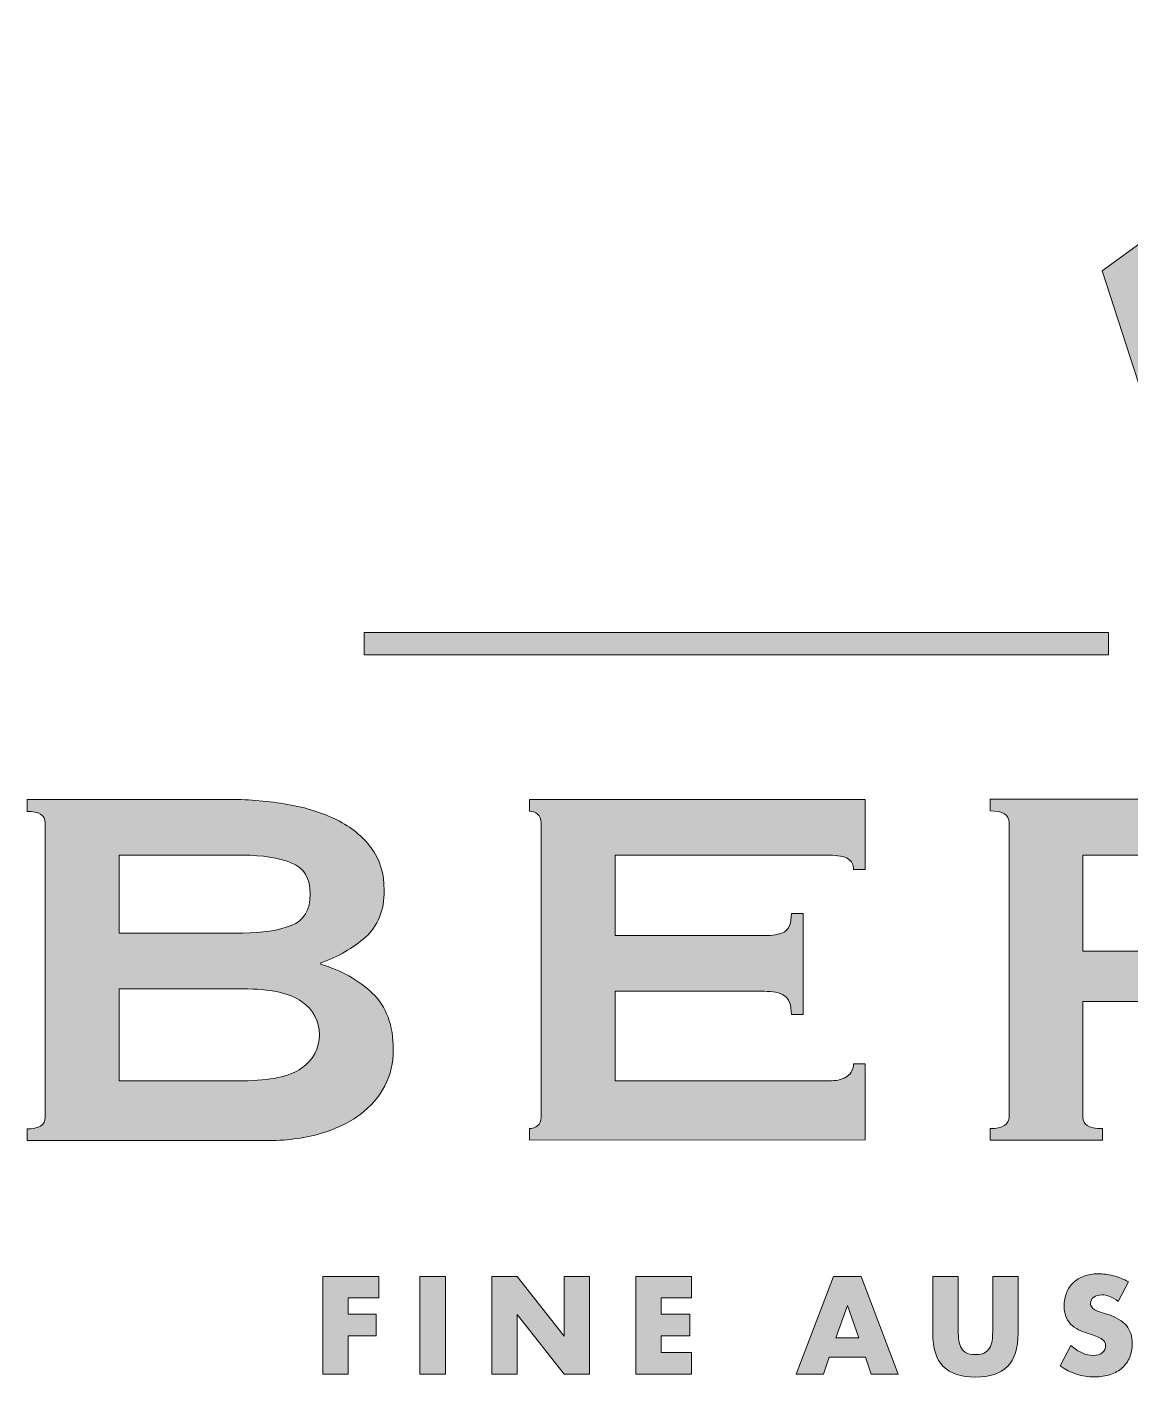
# Model space of a CAD drawing. Header units: millimetres. Extents: x 2 to 122, y 2 to 59.
# Drawn here: x 1.8 to 48.7, y 1.9 to 59.3 of the extents above; entities that cross this region are included whole.
import ezdxf

# ---------------------------------------------------------------- set-up
doc = ezdxf.new("R2010")
doc.units = ezdxf.units.MM
doc.header["$MEASUREMENT"] = 0
doc.layers.add('Layer 1', color=7, linetype='Continuous', lineweight=0)

# ---------------------------------------------------------------- blocks, each defined once
blk = doc.blocks.new('Block_0')
at = {"layer": 'Layer 1', "true_color": 0x231f20, "transparency": 33554687}
h = blk.add_hatch(color=250, dxfattribs=at)
h.dxf.hatch_style = 2
edge = h.paths.add_edge_path()
edge.add_spline(control_points=[(10.971, 14.531), (12.129, 14.531), (12.961, 14.711), (13.466, 15.067), (13.97, 15.427), (14.224, 15.9), (14.224, 16.485), (14.224, 17.071), (13.97, 17.547), (13.466, 17.903), (12.961, 18.263), (12.129, 18.44), (10.971, 18.44), (10.971, 18.44), (5.708, 18.44), (5.708, 18.44), (5.708, 18.44), (5.708, 14.527), (5.708, 14.527), (5.708, 14.527), (10.971, 14.527), (10.971, 14.527), (10.971, 14.527), (10.971, 14.527), (10.971, 14.527), (10.971, 14.527), (10.971, 14.531), (10.971, 14.531)], knot_values=[0, 0, 0, 0, 1, 1, 1, 2, 2, 2, 3, 3, 3, 4, 4, 4, 5, 5, 5, 6, 6, 6, 7, 7, 7, 8, 8, 8, 9, 9, 9, 9], degree=3, periodic=0)
edge = h.paths.add_edge_path()
edge.add_spline(control_points=[(10.971, 20.814), (11.797, 20.814), (12.481, 20.92), (13.025, 21.131), (13.568, 21.343), (13.836, 21.788), (13.836, 22.468), (13.836, 23.149), (13.564, 23.594), (13.025, 23.805), (12.481, 24.017), (11.797, 24.123), (10.971, 24.123), (10.971, 24.123), (5.708, 24.123), (5.708, 24.123), (5.708, 24.123), (5.708, 20.814), (5.708, 20.814), (5.708, 20.814), (10.971, 20.814), (10.971, 20.814)], knot_values=[0, 0, 0, 0, 1, 1, 1, 2, 2, 2, 3, 3, 3, 4, 4, 4, 5, 5, 5, 6, 6, 6, 7, 7, 7, 7], degree=3, periodic=0)
edge = h.paths.add_edge_path()
edge.add_spline(control_points=[(10.421, 26.494), (11.268, 26.494), (12.083, 26.423), (12.873, 26.285), (13.663, 26.148), (14.362, 25.926), (14.968, 25.622), (15.575, 25.319), (16.062, 24.924), (16.429, 24.437), (16.796, 23.95), (16.979, 23.347), (16.979, 22.631), (16.979, 21.766), (16.711, 21.1), (16.182, 20.634), (15.649, 20.165), (15.014, 19.801), (14.28, 19.544), (14.28, 19.544), (14.28, 19.487), (14.28, 19.487), (15.145, 19.23), (15.875, 18.821), (16.471, 18.26), (17.067, 17.699), (17.367, 16.895), (17.367, 15.847), (17.367, 15.296), (17.247, 14.785), (17.007, 14.316), (16.768, 13.847), (16.415, 13.437), (15.946, 13.088), (15.476, 12.739), (14.901, 12.467), (14.224, 12.273), (13.543, 12.079), (12.774, 11.984), (11.91, 11.984), (11.91, 11.984), (1.792, 11.984), (1.792, 11.984), (1.792, 11.984), (1.792, 12.481), (1.792, 12.481), (2.307, 12.481), (2.565, 12.647), (2.565, 12.979), (2.565, 12.979), (2.565, 25.492), (2.565, 25.492), (2.565, 25.823), (2.307, 25.989), (1.792, 25.989), (1.792, 25.989), (1.792, 26.487), (1.792, 26.487), (1.792, 26.487), (10.418, 26.487), (10.418, 26.487), (10.418, 26.487), (10.418, 26.494), (10.418, 26.494), (10.418, 26.494), (10.421, 26.494), (10.421, 26.494)], knot_values=[0, 0, 0, 0, 1, 1, 1, 2, 2, 2, 3, 3, 3, 4, 4, 4, 5, 5, 5, 6, 6, 6, 7, 7, 7, 8, 8, 8, 9, 9, 9, 10, 10, 10, 11, 11, 11, 12, 12, 12, 13, 13, 13, 14, 14, 14, 15, 15, 15, 16, 16, 16, 17, 17, 17, 18, 18, 18, 19, 19, 19, 20, 20, 20, 21, 21, 21, 22, 22, 22, 22], degree=3, periodic=0)
h = blk.add_hatch(color=250, dxfattribs=at)
h.dxf.hatch_style = 2
edge = h.paths.add_edge_path()
edge.add_spline(control_points=[(36.932, 23.516), (36.932, 23.717), (36.855, 23.869), (36.699, 23.971), (36.544, 24.074), (36.273, 24.123), (35.888, 24.123), (35.888, 24.123), (26.793, 24.123), (26.793, 24.123), (26.793, 24.123), (26.793, 20.705), (26.793, 20.705), (26.793, 20.705), (33.133, 20.705), (33.133, 20.705), (33.5, 20.705), (33.786, 20.754), (33.987, 20.856), (34.188, 20.959), (34.29, 21.22), (34.29, 21.643), (34.29, 21.643), (34.787, 21.643), (34.787, 21.643), (34.787, 21.643), (34.787, 17.343), (34.787, 17.343), (34.787, 17.343), (34.29, 17.343), (34.29, 17.343), (34.29, 17.766), (34.188, 18.038), (33.987, 18.157), (33.786, 18.277), (33.5, 18.337), (33.133, 18.337), (33.133, 18.337), (26.793, 18.337), (26.793, 18.337), (26.793, 18.337), (26.793, 14.534), (26.793, 14.534), (26.793, 14.534), (35.997, 14.534), (35.997, 14.534), (36.273, 14.534), (36.498, 14.598), (36.671, 14.728), (36.844, 14.855), (36.932, 15.032), (36.932, 15.251), (36.932, 15.251), (37.43, 15.251), (37.43, 15.251), (37.43, 15.251), (37.43, 12.016), (37.43, 12.016), (37.43, 12.016), (23.153, 11.998), (23.153, 11.998), (23.153, 11.998), (23.153, 12.495), (23.153, 12.495), (23.28, 12.495), (23.396, 12.538), (23.499, 12.619), (23.601, 12.7), (23.65, 12.827), (23.65, 12.989), (23.65, 12.989), (23.65, 25.502), (23.65, 25.502), (23.65, 25.668), (23.601, 25.792), (23.499, 25.873), (23.396, 25.954), (23.283, 25.996), (23.153, 25.996), (23.153, 25.996), (23.153, 26.494), (23.153, 26.494), (23.153, 26.494), (37.43, 26.494), (37.43, 26.494), (37.43, 26.494), (37.43, 23.516), (37.43, 23.516), (37.43, 23.516), (36.932, 23.516), (36.932, 23.516), (36.932, 23.516), (36.932, 23.516), (36.932, 23.516)], knot_values=[0, 0, 0, 0, 1, 1, 1, 2, 2, 2, 3, 3, 3, 4, 4, 4, 5, 5, 5, 6, 6, 6, 7, 7, 7, 8, 8, 8, 9, 9, 9, 10, 10, 10, 11, 11, 11, 12, 12, 12, 13, 13, 13, 14, 14, 14, 15, 15, 15, 16, 16, 16, 17, 17, 17, 18, 18, 18, 19, 19, 19, 20, 20, 20, 21, 21, 21, 22, 22, 22, 23, 23, 23, 24, 24, 24, 25, 25, 25, 26, 26, 26, 27, 27, 27, 28, 28, 28, 29, 29, 29, 30, 30, 30, 31, 31, 31, 31], degree=3, periodic=0)
h = blk.add_hatch(color=250, dxfattribs=at)
h.dxf.hatch_style = 2
edge = h.paths.add_edge_path()
edge.add_spline(control_points=[(51.456, 20.045), (52.116, 20.045), (52.67, 20.094), (53.111, 20.197), (53.552, 20.299), (53.901, 20.44), (54.158, 20.623), (54.416, 20.807), (54.599, 21.022), (54.709, 21.273), (54.818, 21.523), (54.875, 21.791), (54.875, 22.087), (54.875, 22.384), (54.822, 22.652), (54.709, 22.899), (54.599, 23.146), (54.416, 23.364), (54.158, 23.548), (53.901, 23.731), (53.552, 23.872), (53.111, 23.975), (52.67, 24.077), (52.119, 24.126), (51.456, 24.126), (51.456, 24.126), (46.687, 24.126), (46.687, 24.126), (46.687, 24.126), (46.687, 20.048), (46.687, 20.048), (46.687, 20.048), (51.456, 20.048), (51.456, 20.048), (51.456, 20.048), (51.456, 20.045), (51.456, 20.045)], knot_values=[0, 0, 0, 0, 1, 1, 1, 2, 2, 2, 3, 3, 3, 4, 4, 4, 5, 5, 5, 6, 6, 6, 7, 7, 7, 8, 8, 8, 9, 9, 9, 10, 10, 10, 11, 11, 11, 12, 12, 12, 12], degree=3, periodic=0)
edge = h.paths.add_edge_path()
edge.add_spline(control_points=[(52.172, 26.494), (53.054, 26.494), (53.855, 26.416), (54.571, 26.261), (55.287, 26.106), (55.901, 25.855), (56.416, 25.516), (56.931, 25.178), (57.326, 24.737), (57.602, 24.194), (57.877, 23.65), (58.014, 22.983), (58.014, 22.197), (58.014, 20.983), (57.654, 20.055), (56.938, 19.413), (56.222, 18.771), (55.259, 18.337), (54.046, 18.119), (54.046, 18.119), (57.711, 12.883), (57.711, 12.883), (57.838, 12.7), (57.99, 12.591), (58.166, 12.552), (58.339, 12.517), (58.501, 12.495), (58.649, 12.495), (58.649, 12.495), (58.649, 11.998), (58.649, 11.998), (58.649, 11.998), (53.495, 11.998), (53.495, 11.998), (53.495, 11.998), (53.495, 12.495), (53.495, 12.495), (53.661, 12.495), (53.802, 12.524), (53.922, 12.577), (54.042, 12.629), (54.102, 12.704), (54.102, 12.799), (54.102, 12.894), (54.067, 12.996), (53.993, 13.116), (53.919, 13.236), (53.809, 13.395), (53.661, 13.6), (53.661, 13.6), (50.631, 17.9), (50.631, 17.9), (50.631, 17.9), (46.69, 17.9), (46.69, 17.9), (46.69, 17.9), (46.69, 12.993), (46.69, 12.993), (46.69, 12.827), (46.75, 12.704), (46.87, 12.622), (46.99, 12.541), (47.205, 12.499), (47.516, 12.499), (47.516, 12.499), (47.516, 12.001), (47.516, 12.001), (47.516, 12.001), (42.746, 12.001), (42.746, 12.001), (42.746, 12.001), (42.746, 12.499), (42.746, 12.499), (43.279, 12.499), (43.547, 12.665), (43.547, 12.996), (43.547, 12.996), (43.547, 25.509), (43.547, 25.509), (43.547, 25.841), (43.279, 26.007), (42.746, 26.007), (42.746, 26.007), (42.746, 26.504), (42.746, 26.504), (42.746, 26.504), (52.172, 26.504), (52.172, 26.504), (52.172, 26.504), (52.172, 26.494), (52.172, 26.494), (52.172, 26.494), (52.172, 26.494), (52.172, 26.494)], knot_values=[0, 0, 0, 0, 1, 1, 1, 2, 2, 2, 3, 3, 3, 4, 4, 4, 5, 5, 5, 6, 6, 6, 7, 7, 7, 8, 8, 8, 9, 9, 9, 10, 10, 10, 11, 11, 11, 12, 12, 12, 13, 13, 13, 14, 14, 14, 15, 15, 15, 16, 16, 16, 17, 17, 17, 18, 18, 18, 19, 19, 19, 20, 20, 20, 21, 21, 21, 22, 22, 22, 23, 23, 23, 24, 24, 24, 25, 25, 25, 26, 26, 26, 27, 27, 27, 28, 28, 28, 29, 29, 29, 30, 30, 30, 31, 31, 31, 31], degree=3, periodic=0)
at = {"layer": 'Layer 1'}
for points, knots in [([(10.421, 26.494), (11.268, 26.494), (12.083, 26.423), (12.873, 26.285), (13.663, 26.148), (14.362, 25.926), (14.968, 25.622), (15.575, 25.319), (16.062, 24.924), (16.429, 24.437), (16.796, 23.95), (16.979, 23.347), (16.979, 22.631), (16.979, 21.766), (16.711, 21.1), (16.182, 20.634), (15.649, 20.165), (15.014, 19.801), (14.28, 19.544), (14.28, 19.544), (14.28, 19.487), (14.28, 19.487), (15.145, 19.23), (15.875, 18.821), (16.471, 18.26), (17.067, 17.699), (17.367, 16.895), (17.367, 15.847), (17.367, 15.296), (17.247, 14.785), (17.007, 14.316), (16.768, 13.847), (16.415, 13.437), (15.946, 13.088), (15.476, 12.739), (14.901, 12.467), (14.224, 12.273), (13.543, 12.079), (12.774, 11.984), (11.91, 11.984), (11.91, 11.984), (1.792, 11.984), (1.792, 11.984), (1.792, 11.984), (1.792, 12.481), (1.792, 12.481), (2.307, 12.481), (2.565, 12.647), (2.565, 12.979), (2.565, 12.979), (2.565, 25.492), (2.565, 25.492), (2.565, 25.823), (2.307, 25.989), (1.792, 25.989), (1.792, 25.989), (1.792, 26.487), (1.792, 26.487), (1.792, 26.487), (10.418, 26.487), (10.418, 26.487), (10.418, 26.487), (10.418, 26.494), (10.418, 26.494), (10.418, 26.494), (10.421, 26.494), (10.421, 26.494)], [0, 0, 0, 0, 1, 1, 1, 2, 2, 2, 3, 3, 3, 4, 4, 4, 5, 5, 5, 6, 6, 6, 7, 7, 7, 8, 8, 8, 9, 9, 9, 10, 10, 10, 11, 11, 11, 12, 12, 12, 13, 13, 13, 14, 14, 14, 15, 15, 15, 16, 16, 16, 17, 17, 17, 18, 18, 18, 19, 19, 19, 20, 20, 20, 21, 21, 21, 22, 22, 22, 22]), ([(36.932, 23.516), (36.932, 23.717), (36.855, 23.869), (36.699, 23.971), (36.544, 24.074), (36.273, 24.123), (35.888, 24.123), (35.888, 24.123), (26.793, 24.123), (26.793, 24.123), (26.793, 24.123), (26.793, 20.705), (26.793, 20.705), (26.793, 20.705), (33.133, 20.705), (33.133, 20.705), (33.5, 20.705), (33.786, 20.754), (33.987, 20.856), (34.188, 20.959), (34.29, 21.22), (34.29, 21.643), (34.29, 21.643), (34.787, 21.643), (34.787, 21.643), (34.787, 21.643), (34.787, 17.343), (34.787, 17.343), (34.787, 17.343), (34.29, 17.343), (34.29, 17.343), (34.29, 17.766), (34.188, 18.038), (33.987, 18.157), (33.786, 18.277), (33.5, 18.337), (33.133, 18.337), (33.133, 18.337), (26.793, 18.337), (26.793, 18.337), (26.793, 18.337), (26.793, 14.534), (26.793, 14.534), (26.793, 14.534), (35.997, 14.534), (35.997, 14.534), (36.273, 14.534), (36.498, 14.598), (36.671, 14.728), (36.844, 14.855), (36.932, 15.032), (36.932, 15.251), (36.932, 15.251), (37.43, 15.251), (37.43, 15.251), (37.43, 15.251), (37.43, 12.016), (37.43, 12.016), (37.43, 12.016), (23.153, 11.998), (23.153, 11.998), (23.153, 11.998), (23.153, 12.495), (23.153, 12.495), (23.28, 12.495), (23.396, 12.538), (23.499, 12.619), (23.601, 12.7), (23.65, 12.827), (23.65, 12.989), (23.65, 12.989), (23.65, 25.502), (23.65, 25.502), (23.65, 25.668), (23.601, 25.792), (23.499, 25.873), (23.396, 25.954), (23.283, 25.996), (23.153, 25.996), (23.153, 25.996), (23.153, 26.494), (23.153, 26.494), (23.153, 26.494), (37.43, 26.494), (37.43, 26.494), (37.43, 26.494), (37.43, 23.516), (37.43, 23.516), (37.43, 23.516), (36.932, 23.516), (36.932, 23.516), (36.932, 23.516), (36.932, 23.516), (36.932, 23.516)], [0, 0, 0, 0, 1, 1, 1, 2, 2, 2, 3, 3, 3, 4, 4, 4, 5, 5, 5, 6, 6, 6, 7, 7, 7, 8, 8, 8, 9, 9, 9, 10, 10, 10, 11, 11, 11, 12, 12, 12, 13, 13, 13, 14, 14, 14, 15, 15, 15, 16, 16, 16, 17, 17, 17, 18, 18, 18, 19, 19, 19, 20, 20, 20, 21, 21, 21, 22, 22, 22, 23, 23, 23, 24, 24, 24, 25, 25, 25, 26, 26, 26, 27, 27, 27, 28, 28, 28, 29, 29, 29, 30, 30, 30, 31, 31, 31, 31]), ([(52.172, 26.494), (53.054, 26.494), (53.855, 26.416), (54.571, 26.261), (55.287, 26.106), (55.901, 25.855), (56.416, 25.516), (56.931, 25.178), (57.326, 24.737), (57.602, 24.194), (57.877, 23.65), (58.014, 22.983), (58.014, 22.197), (58.014, 20.983), (57.654, 20.055), (56.938, 19.413), (56.222, 18.771), (55.259, 18.337), (54.046, 18.119), (54.046, 18.119), (57.711, 12.883), (57.711, 12.883), (57.838, 12.7), (57.99, 12.591), (58.166, 12.552), (58.339, 12.517), (58.501, 12.495), (58.649, 12.495), (58.649, 12.495), (58.649, 11.998), (58.649, 11.998), (58.649, 11.998), (53.495, 11.998), (53.495, 11.998), (53.495, 11.998), (53.495, 12.495), (53.495, 12.495), (53.661, 12.495), (53.802, 12.524), (53.922, 12.577), (54.042, 12.629), (54.102, 12.704), (54.102, 12.799), (54.102, 12.894), (54.067, 12.996), (53.993, 13.116), (53.919, 13.236), (53.809, 13.395), (53.661, 13.6), (53.661, 13.6), (50.631, 17.9), (50.631, 17.9), (50.631, 17.9), (46.69, 17.9), (46.69, 17.9), (46.69, 17.9), (46.69, 12.993), (46.69, 12.993), (46.69, 12.827), (46.75, 12.704), (46.87, 12.622), (46.99, 12.541), (47.205, 12.499), (47.516, 12.499), (47.516, 12.499), (47.516, 12.001), (47.516, 12.001), (47.516, 12.001), (42.746, 12.001), (42.746, 12.001), (42.746, 12.001), (42.746, 12.499), (42.746, 12.499), (43.279, 12.499), (43.547, 12.665), (43.547, 12.996), (43.547, 12.996), (43.547, 25.509), (43.547, 25.509), (43.547, 25.841), (43.279, 26.007), (42.746, 26.007), (42.746, 26.007), (42.746, 26.504), (42.746, 26.504), (42.746, 26.504), (52.172, 26.504), (52.172, 26.504), (52.172, 26.504), (52.172, 26.494), (52.172, 26.494), (52.172, 26.494), (52.172, 26.494), (52.172, 26.494)], [0, 0, 0, 0, 1, 1, 1, 2, 2, 2, 3, 3, 3, 4, 4, 4, 5, 5, 5, 6, 6, 6, 7, 7, 7, 8, 8, 8, 9, 9, 9, 10, 10, 10, 11, 11, 11, 12, 12, 12, 13, 13, 13, 14, 14, 14, 15, 15, 15, 16, 16, 16, 17, 17, 17, 18, 18, 18, 19, 19, 19, 20, 20, 20, 21, 21, 21, 22, 22, 22, 23, 23, 23, 24, 24, 24, 25, 25, 25, 26, 26, 26, 27, 27, 27, 28, 28, 28, 29, 29, 29, 30, 30, 30, 31, 31, 31, 31]), ([(10.971, 20.814), (11.797, 20.814), (12.481, 20.92), (13.025, 21.131), (13.568, 21.343), (13.836, 21.788), (13.836, 22.468), (13.836, 23.149), (13.564, 23.594), (13.025, 23.805), (12.481, 24.017), (11.797, 24.123), (10.971, 24.123), (10.971, 24.123), (5.708, 24.123), (5.708, 24.123), (5.708, 24.123), (5.708, 20.814), (5.708, 20.814), (5.708, 20.814), (10.971, 20.814), (10.971, 20.814)], [0, 0, 0, 0, 1, 1, 1, 2, 2, 2, 3, 3, 3, 4, 4, 4, 5, 5, 5, 6, 6, 6, 7, 7, 7, 7]), ([(51.456, 20.045), (52.116, 20.045), (52.67, 20.094), (53.111, 20.197), (53.552, 20.299), (53.901, 20.44), (54.158, 20.623), (54.416, 20.807), (54.599, 21.022), (54.709, 21.273), (54.818, 21.523), (54.875, 21.791), (54.875, 22.087), (54.875, 22.384), (54.822, 22.652), (54.709, 22.899), (54.599, 23.146), (54.416, 23.364), (54.158, 23.548), (53.901, 23.731), (53.552, 23.872), (53.111, 23.975), (52.67, 24.077), (52.119, 24.126), (51.456, 24.126), (51.456, 24.126), (46.687, 24.126), (46.687, 24.126), (46.687, 24.126), (46.687, 20.048), (46.687, 20.048), (46.687, 20.048), (51.456, 20.048), (51.456, 20.048), (51.456, 20.048), (51.456, 20.045), (51.456, 20.045)], [0, 0, 0, 0, 1, 1, 1, 2, 2, 2, 3, 3, 3, 4, 4, 4, 5, 5, 5, 6, 6, 6, 7, 7, 7, 8, 8, 8, 9, 9, 9, 10, 10, 10, 11, 11, 11, 12, 12, 12, 12]), ([(10.971, 14.531), (12.129, 14.531), (12.961, 14.711), (13.466, 15.067), (13.97, 15.427), (14.224, 15.9), (14.224, 16.485), (14.224, 17.071), (13.97, 17.547), (13.466, 17.903), (12.961, 18.263), (12.129, 18.44), (10.971, 18.44), (10.971, 18.44), (5.708, 18.44), (5.708, 18.44), (5.708, 18.44), (5.708, 14.527), (5.708, 14.527), (5.708, 14.527), (10.971, 14.527), (10.971, 14.527), (10.971, 14.527), (10.971, 14.527), (10.971, 14.527), (10.971, 14.527), (10.971, 14.531), (10.971, 14.531)], [0, 0, 0, 0, 1, 1, 1, 2, 2, 2, 3, 3, 3, 4, 4, 4, 5, 5, 5, 6, 6, 6, 7, 7, 7, 8, 8, 8, 9, 9, 9, 9])]:
    blk.add_open_spline(points, degree=3, knots=knots, dxfattribs=at)
blk = doc.blocks.new('Block_1')
at = {"layer": 'Layer 1', "true_color": 0x231f20, "transparency": 33554687}
h = blk.add_hatch(color=250, dxfattribs=at)
h.dxf.hatch_style = 2
edge = h.paths.add_edge_path()
edge.add_spline(control_points=[(48.182, 5.144), (48.066, 5.239), (47.946, 5.309), (47.83, 5.355), (47.713, 5.401), (47.597, 5.426), (47.487, 5.426), (47.346, 5.426), (47.233, 5.394), (47.145, 5.327), (47.057, 5.26), (47.011, 5.175), (47.011, 5.069), (47.011, 4.995), (47.032, 4.935), (47.078, 4.886), (47.121, 4.837), (47.18, 4.798), (47.251, 4.763), (47.322, 4.727), (47.403, 4.695), (47.494, 4.671), (47.586, 4.646), (47.674, 4.618), (47.763, 4.59), (48.115, 4.473), (48.373, 4.314), (48.539, 4.117), (48.701, 3.919), (48.786, 3.665), (48.786, 3.348), (48.786, 3.136), (48.75, 2.942), (48.676, 2.769), (48.606, 2.596), (48.5, 2.448), (48.362, 2.325), (48.225, 2.201), (48.055, 2.106), (47.854, 2.039), (47.653, 1.972), (47.427, 1.937), (47.173, 1.937), (46.648, 1.937), (46.161, 2.092), (45.713, 2.406), (45.713, 2.406), (46.175, 3.277), (46.175, 3.277), (46.337, 3.133), (46.496, 3.027), (46.655, 2.956), (46.814, 2.886), (46.969, 2.85), (47.124, 2.85), (47.3, 2.85), (47.431, 2.889), (47.519, 2.97), (47.604, 3.052), (47.65, 3.143), (47.65, 3.246), (47.65, 3.309), (47.639, 3.362), (47.618, 3.408), (47.597, 3.454), (47.558, 3.496), (47.509, 3.535), (47.459, 3.574), (47.389, 3.609), (47.307, 3.644), (47.226, 3.679), (47.124, 3.715), (47.008, 3.754), (46.867, 3.796), (46.732, 3.845), (46.598, 3.898), (46.464, 3.951), (46.344, 4.022), (46.239, 4.11), (46.133, 4.198), (46.048, 4.307), (45.985, 4.445), (45.921, 4.579), (45.889, 4.748), (45.889, 4.953), (45.889, 5.158), (45.925, 5.345), (45.992, 5.514), (46.059, 5.683), (46.154, 5.824), (46.277, 5.944), (46.401, 6.064), (46.553, 6.156), (46.729, 6.223), (46.909, 6.29), (47.106, 6.322), (47.329, 6.322), (47.533, 6.322), (47.748, 6.294), (47.974, 6.237), (48.2, 6.181), (48.415, 6.096), (48.62, 5.987), (48.62, 5.987), (48.189, 5.144), (48.189, 5.144), (48.189, 5.144), (48.182, 5.144), (48.182, 5.144), (48.182, 5.144), (48.182, 5.144), (48.182, 5.144)], knot_values=[0, 0, 0, 0, 1, 1, 1, 2, 2, 2, 3, 3, 3, 4, 4, 4, 5, 5, 5, 6, 6, 6, 7, 7, 7, 8, 8, 8, 9, 9, 9, 10, 10, 10, 11, 11, 11, 12, 12, 12, 13, 13, 13, 14, 14, 14, 15, 15, 15, 16, 16, 16, 17, 17, 17, 18, 18, 18, 19, 19, 19, 20, 20, 20, 21, 21, 21, 22, 22, 22, 23, 23, 23, 24, 24, 24, 25, 25, 25, 26, 26, 26, 27, 27, 27, 28, 28, 28, 29, 29, 29, 30, 30, 30, 31, 31, 31, 32, 32, 32, 33, 33, 33, 34, 34, 34, 35, 35, 35, 36, 36, 36, 37, 37, 37, 37], degree=3, periodic=0)
h = blk.add_hatch(color=250, dxfattribs=at)
h.dxf.hatch_style = 2
edge = h.paths.add_edge_path()
edge.add_spline(control_points=[(16.753, 5.295), (16.753, 5.295), (15.452, 5.295), (15.452, 5.295), (15.452, 5.295), (15.452, 4.6), (15.452, 4.6), (15.452, 4.6), (16.637, 4.6), (16.637, 4.6), (16.637, 4.6), (16.637, 3.687), (16.637, 3.687), (16.637, 3.687), (15.452, 3.687), (15.452, 3.687), (15.452, 3.687), (15.452, 2.053), (15.452, 2.053), (15.452, 2.053), (14.372, 2.053), (14.372, 2.053), (14.372, 2.053), (14.372, 6.209), (14.372, 6.209), (14.372, 6.209), (16.753, 6.209), (16.753, 6.209), (16.753, 6.209), (16.753, 5.295), (16.753, 5.295)], knot_values=[0, 0, 0, 0, 1, 1, 1, 2, 2, 2, 3, 3, 3, 4, 4, 4, 5, 5, 5, 6, 6, 6, 7, 7, 7, 8, 8, 8, 9, 9, 9, 10, 10, 10, 10], degree=3, periodic=0)
h = blk.add_hatch(color=250, dxfattribs=at)
h.dxf.hatch_style = 2
edge = h.paths.add_edge_path()
edge.add_spline(control_points=[(19.579, 6.209), (19.579, 6.209), (19.579, 2.053), (19.579, 2.053), (19.579, 2.053), (18.5, 2.053), (18.5, 2.053), (18.5, 2.053), (18.5, 6.209), (18.5, 6.209), (18.5, 6.209), (19.579, 6.209), (19.579, 6.209)], knot_values=[0, 0, 0, 0, 1, 1, 1, 2, 2, 2, 3, 3, 3, 4, 4, 4, 4], degree=3, periodic=0)
h = blk.add_hatch(color=250, dxfattribs=at)
h.dxf.hatch_style = 2
edge = h.paths.add_edge_path()
edge.add_spline(control_points=[(21.555, 2.053), (21.555, 2.053), (21.555, 6.209), (21.555, 6.209), (21.555, 6.209), (22.634, 6.209), (22.634, 6.209), (22.634, 6.209), (24.631, 3.669), (24.631, 3.669), (24.631, 3.669), (24.631, 6.209), (24.631, 6.209), (24.631, 6.209), (25.707, 6.209), (25.707, 6.209), (25.707, 6.209), (25.707, 2.053), (25.707, 2.053), (25.707, 2.053), (24.631, 2.053), (24.631, 2.053), (24.631, 2.053), (22.634, 4.593), (22.634, 4.593), (22.634, 4.593), (22.634, 2.053), (22.634, 2.053), (22.634, 2.053), (21.555, 2.053), (21.555, 2.053), (21.555, 2.053), (21.555, 2.053), (21.555, 2.053), (21.555, 2.053), (21.555, 2.053), (21.555, 2.053)], knot_values=[0, 0, 0, 0, 1, 1, 1, 2, 2, 2, 3, 3, 3, 4, 4, 4, 5, 5, 5, 6, 6, 6, 7, 7, 7, 8, 8, 8, 9, 9, 9, 10, 10, 10, 11, 11, 11, 12, 12, 12, 12], degree=3, periodic=0)
h = blk.add_hatch(color=250, dxfattribs=at)
h.dxf.hatch_style = 2
edge = h.paths.add_edge_path()
edge.add_spline(control_points=[(30.043, 5.295), (30.043, 5.295), (28.758, 5.295), (28.758, 5.295), (28.758, 5.295), (28.758, 4.6), (28.758, 4.6), (28.758, 4.6), (29.972, 4.6), (29.972, 4.6), (29.972, 4.6), (29.972, 3.687), (29.972, 3.687), (29.972, 3.687), (28.758, 3.687), (28.758, 3.687), (28.758, 3.687), (28.758, 2.97), (28.758, 2.97), (28.758, 2.97), (30.043, 2.97), (30.043, 2.97), (30.043, 2.97), (30.043, 2.057), (30.043, 2.057), (30.043, 2.057), (27.679, 2.057), (27.679, 2.057), (27.679, 2.057), (27.679, 6.212), (27.679, 6.212), (27.679, 6.212), (30.043, 6.212), (30.043, 6.212), (30.043, 6.212), (30.043, 5.299), (30.043, 5.299), (30.043, 5.299), (30.043, 5.299), (30.043, 5.299), (30.043, 5.299), (30.043, 5.295), (30.043, 5.295)], knot_values=[0, 0, 0, 0, 1, 1, 1, 2, 2, 2, 3, 3, 3, 4, 4, 4, 5, 5, 5, 6, 6, 6, 7, 7, 7, 8, 8, 8, 9, 9, 9, 10, 10, 10, 11, 11, 11, 12, 12, 12, 13, 13, 13, 14, 14, 14, 14], degree=3, periodic=0)
h = blk.add_hatch(color=250, dxfattribs=at)
h.dxf.hatch_style = 2
edge = h.paths.add_edge_path()
edge.add_spline(control_points=[(37.158, 3.595), (37.158, 3.595), (36.671, 4.978), (36.671, 4.978), (36.671, 4.978), (36.184, 3.595), (36.184, 3.595), (36.184, 3.595), (37.158, 3.595), (37.158, 3.595)], knot_values=[0, 0, 0, 0, 1, 1, 1, 2, 2, 2, 3, 3, 3, 3], degree=3, periodic=0)
edge = h.paths.add_edge_path()
edge.add_spline(control_points=[(37.444, 2.776), (37.444, 2.776), (35.899, 2.776), (35.899, 2.776), (35.899, 2.776), (35.652, 2.053), (35.652, 2.053), (35.652, 2.053), (34.498, 2.053), (34.498, 2.053), (34.498, 2.053), (36.079, 6.209), (36.079, 6.209), (36.079, 6.209), (37.257, 6.209), (37.257, 6.209), (37.257, 6.209), (38.837, 2.053), (38.837, 2.053), (38.837, 2.053), (37.684, 2.053), (37.684, 2.053), (37.684, 2.053), (37.437, 2.776), (37.437, 2.776), (37.437, 2.776), (37.444, 2.776), (37.444, 2.776), (37.444, 2.776), (37.444, 2.776), (37.444, 2.776)], knot_values=[0, 0, 0, 0, 1, 1, 1, 2, 2, 2, 3, 3, 3, 4, 4, 4, 5, 5, 5, 6, 6, 6, 7, 7, 7, 8, 8, 8, 9, 9, 9, 10, 10, 10, 10], degree=3, periodic=0)
h = blk.add_hatch(color=250, dxfattribs=at)
h.dxf.hatch_style = 2
edge = h.paths.add_edge_path()
edge.add_spline(control_points=[(41.384, 6.209), (41.384, 6.209), (41.384, 3.948), (41.384, 3.948), (41.384, 3.828), (41.388, 3.701), (41.398, 3.577), (41.406, 3.45), (41.434, 3.337), (41.48, 3.231), (41.525, 3.129), (41.6, 3.044), (41.698, 2.981), (41.797, 2.917), (41.938, 2.886), (42.118, 2.886), (42.298, 2.886), (42.436, 2.917), (42.534, 2.981), (42.633, 3.044), (42.704, 3.129), (42.753, 3.231), (42.803, 3.334), (42.831, 3.45), (42.838, 3.577), (42.845, 3.704), (42.852, 3.828), (42.852, 3.948), (42.852, 3.948), (42.852, 6.209), (42.852, 6.209), (42.852, 6.209), (43.928, 6.209), (43.928, 6.209), (43.928, 6.209), (43.928, 3.799), (43.928, 3.799), (43.928, 3.154), (43.78, 2.681), (43.483, 2.381), (43.187, 2.081), (42.732, 1.933), (42.118, 1.933), (41.504, 1.933), (41.049, 2.081), (40.749, 2.381), (40.45, 2.681), (40.301, 3.15), (40.301, 3.799), (40.301, 3.799), (40.301, 6.209), (40.301, 6.209), (40.301, 6.209), (41.384, 6.209), (41.384, 6.209), (41.384, 6.209), (41.384, 6.209), (41.384, 6.209)], knot_values=[0, 0, 0, 0, 1, 1, 1, 2, 2, 2, 3, 3, 3, 4, 4, 4, 5, 5, 5, 6, 6, 6, 7, 7, 7, 8, 8, 8, 9, 9, 9, 10, 10, 10, 11, 11, 11, 12, 12, 12, 13, 13, 13, 14, 14, 14, 15, 15, 15, 16, 16, 16, 17, 17, 17, 18, 18, 18, 19, 19, 19, 19], degree=3, periodic=0)
at = {"layer": 'Layer 1'}
for points, knots in [([(48.182, 5.144), (48.066, 5.239), (47.946, 5.309), (47.83, 5.355), (47.713, 5.401), (47.597, 5.426), (47.487, 5.426), (47.346, 5.426), (47.233, 5.394), (47.145, 5.327), (47.057, 5.26), (47.011, 5.175), (47.011, 5.069), (47.011, 4.995), (47.032, 4.935), (47.078, 4.886), (47.121, 4.837), (47.18, 4.798), (47.251, 4.763), (47.322, 4.727), (47.403, 4.695), (47.494, 4.671), (47.586, 4.646), (47.674, 4.618), (47.763, 4.59), (48.115, 4.473), (48.373, 4.314), (48.539, 4.117), (48.701, 3.919), (48.786, 3.665), (48.786, 3.348), (48.786, 3.136), (48.75, 2.942), (48.676, 2.769), (48.606, 2.596), (48.5, 2.448), (48.362, 2.325), (48.225, 2.201), (48.055, 2.106), (47.854, 2.039), (47.653, 1.972), (47.427, 1.937), (47.173, 1.937), (46.648, 1.937), (46.161, 2.092), (45.713, 2.406), (45.713, 2.406), (46.175, 3.277), (46.175, 3.277), (46.337, 3.133), (46.496, 3.027), (46.655, 2.956), (46.814, 2.886), (46.969, 2.85), (47.124, 2.85), (47.3, 2.85), (47.431, 2.889), (47.519, 2.97), (47.604, 3.052), (47.65, 3.143), (47.65, 3.246), (47.65, 3.309), (47.639, 3.362), (47.618, 3.408), (47.597, 3.454), (47.558, 3.496), (47.509, 3.535), (47.459, 3.574), (47.389, 3.609), (47.307, 3.644), (47.226, 3.679), (47.124, 3.715), (47.008, 3.754), (46.867, 3.796), (46.732, 3.845), (46.598, 3.898), (46.464, 3.951), (46.344, 4.022), (46.239, 4.11), (46.133, 4.198), (46.048, 4.307), (45.985, 4.445), (45.921, 4.579), (45.889, 4.748), (45.889, 4.953), (45.889, 5.158), (45.925, 5.345), (45.992, 5.514), (46.059, 5.683), (46.154, 5.824), (46.277, 5.944), (46.401, 6.064), (46.553, 6.156), (46.729, 6.223), (46.909, 6.29), (47.106, 6.322), (47.329, 6.322), (47.533, 6.322), (47.748, 6.294), (47.974, 6.237), (48.2, 6.181), (48.415, 6.096), (48.62, 5.987), (48.62, 5.987), (48.189, 5.144), (48.189, 5.144), (48.189, 5.144), (48.182, 5.144), (48.182, 5.144), (48.182, 5.144), (48.182, 5.144), (48.182, 5.144)], [0, 0, 0, 0, 1, 1, 1, 2, 2, 2, 3, 3, 3, 4, 4, 4, 5, 5, 5, 6, 6, 6, 7, 7, 7, 8, 8, 8, 9, 9, 9, 10, 10, 10, 11, 11, 11, 12, 12, 12, 13, 13, 13, 14, 14, 14, 15, 15, 15, 16, 16, 16, 17, 17, 17, 18, 18, 18, 19, 19, 19, 20, 20, 20, 21, 21, 21, 22, 22, 22, 23, 23, 23, 24, 24, 24, 25, 25, 25, 26, 26, 26, 27, 27, 27, 28, 28, 28, 29, 29, 29, 30, 30, 30, 31, 31, 31, 32, 32, 32, 33, 33, 33, 34, 34, 34, 35, 35, 35, 36, 36, 36, 37, 37, 37, 37]), ([(16.753, 5.295), (16.753, 5.295), (15.452, 5.295), (15.452, 5.295), (15.452, 5.295), (15.452, 4.6), (15.452, 4.6), (15.452, 4.6), (16.637, 4.6), (16.637, 4.6), (16.637, 4.6), (16.637, 3.687), (16.637, 3.687), (16.637, 3.687), (15.452, 3.687), (15.452, 3.687), (15.452, 3.687), (15.452, 2.053), (15.452, 2.053), (15.452, 2.053), (14.372, 2.053), (14.372, 2.053), (14.372, 2.053), (14.372, 6.209), (14.372, 6.209), (14.372, 6.209), (16.753, 6.209), (16.753, 6.209), (16.753, 6.209), (16.753, 5.295), (16.753, 5.295)], [0, 0, 0, 0, 1, 1, 1, 2, 2, 2, 3, 3, 3, 4, 4, 4, 5, 5, 5, 6, 6, 6, 7, 7, 7, 8, 8, 8, 9, 9, 9, 10, 10, 10, 10]), ([(19.579, 6.209), (19.579, 6.209), (19.579, 2.053), (19.579, 2.053), (19.579, 2.053), (18.5, 2.053), (18.5, 2.053), (18.5, 2.053), (18.5, 6.209), (18.5, 6.209), (18.5, 6.209), (19.579, 6.209), (19.579, 6.209)], [0, 0, 0, 0, 1, 1, 1, 2, 2, 2, 3, 3, 3, 4, 4, 4, 4]), ([(21.555, 2.053), (21.555, 2.053), (21.555, 6.209), (21.555, 6.209), (21.555, 6.209), (22.634, 6.209), (22.634, 6.209), (22.634, 6.209), (24.631, 3.669), (24.631, 3.669), (24.631, 3.669), (24.631, 6.209), (24.631, 6.209), (24.631, 6.209), (25.707, 6.209), (25.707, 6.209), (25.707, 6.209), (25.707, 2.053), (25.707, 2.053), (25.707, 2.053), (24.631, 2.053), (24.631, 2.053), (24.631, 2.053), (22.634, 4.593), (22.634, 4.593), (22.634, 4.593), (22.634, 2.053), (22.634, 2.053), (22.634, 2.053), (21.555, 2.053), (21.555, 2.053), (21.555, 2.053), (21.555, 2.053), (21.555, 2.053), (21.555, 2.053), (21.555, 2.053), (21.555, 2.053)], [0, 0, 0, 0, 1, 1, 1, 2, 2, 2, 3, 3, 3, 4, 4, 4, 5, 5, 5, 6, 6, 6, 7, 7, 7, 8, 8, 8, 9, 9, 9, 10, 10, 10, 11, 11, 11, 12, 12, 12, 12]), ([(30.043, 5.295), (30.043, 5.295), (28.758, 5.295), (28.758, 5.295), (28.758, 5.295), (28.758, 4.6), (28.758, 4.6), (28.758, 4.6), (29.972, 4.6), (29.972, 4.6), (29.972, 4.6), (29.972, 3.687), (29.972, 3.687), (29.972, 3.687), (28.758, 3.687), (28.758, 3.687), (28.758, 3.687), (28.758, 2.97), (28.758, 2.97), (28.758, 2.97), (30.043, 2.97), (30.043, 2.97), (30.043, 2.97), (30.043, 2.057), (30.043, 2.057), (30.043, 2.057), (27.679, 2.057), (27.679, 2.057), (27.679, 2.057), (27.679, 6.212), (27.679, 6.212), (27.679, 6.212), (30.043, 6.212), (30.043, 6.212), (30.043, 6.212), (30.043, 5.299), (30.043, 5.299), (30.043, 5.299), (30.043, 5.299), (30.043, 5.299), (30.043, 5.299), (30.043, 5.295), (30.043, 5.295)], [0, 0, 0, 0, 1, 1, 1, 2, 2, 2, 3, 3, 3, 4, 4, 4, 5, 5, 5, 6, 6, 6, 7, 7, 7, 8, 8, 8, 9, 9, 9, 10, 10, 10, 11, 11, 11, 12, 12, 12, 13, 13, 13, 14, 14, 14, 14]), ([(37.444, 2.776), (37.444, 2.776), (35.899, 2.776), (35.899, 2.776), (35.899, 2.776), (35.652, 2.053), (35.652, 2.053), (35.652, 2.053), (34.498, 2.053), (34.498, 2.053), (34.498, 2.053), (36.079, 6.209), (36.079, 6.209), (36.079, 6.209), (37.257, 6.209), (37.257, 6.209), (37.257, 6.209), (38.837, 2.053), (38.837, 2.053), (38.837, 2.053), (37.684, 2.053), (37.684, 2.053), (37.684, 2.053), (37.437, 2.776), (37.437, 2.776), (37.437, 2.776), (37.444, 2.776), (37.444, 2.776), (37.444, 2.776), (37.444, 2.776), (37.444, 2.776)], [0, 0, 0, 0, 1, 1, 1, 2, 2, 2, 3, 3, 3, 4, 4, 4, 5, 5, 5, 6, 6, 6, 7, 7, 7, 8, 8, 8, 9, 9, 9, 10, 10, 10, 10]), ([(41.384, 6.209), (41.384, 6.209), (41.384, 3.948), (41.384, 3.948), (41.384, 3.828), (41.388, 3.701), (41.398, 3.577), (41.406, 3.45), (41.434, 3.337), (41.48, 3.231), (41.525, 3.129), (41.6, 3.044), (41.698, 2.981), (41.797, 2.917), (41.938, 2.886), (42.118, 2.886), (42.298, 2.886), (42.436, 2.917), (42.534, 2.981), (42.633, 3.044), (42.704, 3.129), (42.753, 3.231), (42.803, 3.334), (42.831, 3.45), (42.838, 3.577), (42.845, 3.704), (42.852, 3.828), (42.852, 3.948), (42.852, 3.948), (42.852, 6.209), (42.852, 6.209), (42.852, 6.209), (43.928, 6.209), (43.928, 6.209), (43.928, 6.209), (43.928, 3.799), (43.928, 3.799), (43.928, 3.154), (43.78, 2.681), (43.483, 2.381), (43.187, 2.081), (42.732, 1.933), (42.118, 1.933), (41.504, 1.933), (41.049, 2.081), (40.749, 2.381), (40.45, 2.681), (40.301, 3.15), (40.301, 3.799), (40.301, 3.799), (40.301, 6.209), (40.301, 6.209), (40.301, 6.209), (41.384, 6.209), (41.384, 6.209), (41.384, 6.209), (41.384, 6.209), (41.384, 6.209)], [0, 0, 0, 0, 1, 1, 1, 2, 2, 2, 3, 3, 3, 4, 4, 4, 5, 5, 5, 6, 6, 6, 7, 7, 7, 8, 8, 8, 9, 9, 9, 10, 10, 10, 11, 11, 11, 12, 12, 12, 13, 13, 13, 14, 14, 14, 15, 15, 15, 16, 16, 16, 17, 17, 17, 18, 18, 18, 19, 19, 19, 19]), ([(37.158, 3.595), (37.158, 3.595), (36.671, 4.978), (36.671, 4.978), (36.671, 4.978), (36.184, 3.595), (36.184, 3.595), (36.184, 3.595), (37.158, 3.595), (37.158, 3.595)], [0, 0, 0, 0, 1, 1, 1, 2, 2, 2, 3, 3, 3, 3])]:
    blk.add_open_spline(points, degree=3, knots=knots, dxfattribs=at)

msp = doc.modelspace()

# ---------------------------------------------------------------- hatches: boundary and pattern name
at = {"layer": 'Layer 1', "true_color": 0x231f20, "transparency": 33554687}
h = msp.add_hatch(color=250, dxfattribs=at)
h.dxf.hatch_style = 2
edge = h.paths.add_edge_path()
edge.add_spline(control_points=[(54.303, 34.05), (54.303, 34.05), (69.25, 34.05), (69.25, 34.05), (69.25, 34.05), (73.868, 48.264), (73.868, 48.264), (73.868, 48.264), (61.778, 57.048), (61.778, 57.048), (61.778, 57.048), (49.689, 48.264), (49.689, 48.264), (49.689, 48.264), (54.307, 34.05), (54.307, 34.05), (54.307, 34.05), (54.303, 34.05), (54.303, 34.05)], knot_values=[0, 0, 0, 0, 1, 1, 1, 2, 2, 2, 3, 3, 3, 4, 4, 4, 5, 5, 5, 6, 6, 6, 6], degree=3, periodic=0)
edge = h.paths.add_edge_path()
edge.add_spline(control_points=[(70.601, 32.191), (70.601, 32.191), (52.952, 32.191), (52.952, 32.191), (52.952, 32.191), (47.502, 48.973), (47.502, 48.973), (47.502, 48.973), (61.778, 59.344), (61.778, 59.344), (61.778, 59.344), (76.055, 48.973), (76.055, 48.973), (76.055, 48.973), (70.605, 32.191), (70.605, 32.191), (70.605, 32.191), (70.601, 32.191), (70.601, 32.191)], knot_values=[0, 0, 0, 0, 1, 1, 1, 2, 2, 2, 3, 3, 3, 4, 4, 4, 5, 5, 5, 6, 6, 6, 6], degree=3, periodic=0)
h = msp.add_hatch(color=250, dxfattribs=at)
h.dxf.hatch_style = 2
h.paths.add_polyline_path([(16.133, 33.599), (47.773, 33.599), (47.773, 32.639), (16.133, 32.639)])

# ---------------------------------------------------------------- linework, layer by layer
at = {"layer": 'Layer 1'}
msp.add_lwpolyline([(16.133, 33.599), (47.773, 33.599), (47.773, 32.639), (16.133, 32.639)], close=True, dxfattribs=at)
msp.add_open_spline([(70.601, 32.191), (70.601, 32.191), (52.952, 32.191), (52.952, 32.191), (52.952, 32.191), (47.502, 48.973), (47.502, 48.973), (47.502, 48.973), (61.778, 59.344), (61.778, 59.344), (61.778, 59.344), (76.055, 48.973), (76.055, 48.973), (76.055, 48.973), (70.605, 32.191), (70.605, 32.191), (70.605, 32.191), (70.601, 32.191), (70.601, 32.191)], degree=3, knots=[0, 0, 0, 0, 1, 1, 1, 2, 2, 2, 3, 3, 3, 4, 4, 4, 5, 5, 5, 6, 6, 6, 6], dxfattribs=at)

# ---------------------------------------------------------------- block references
for name in ['Block_0', 'Block_1']:
    msp.add_blockref(name, (0, 0), dxfattribs=at)

doc.saveas('drawing.dxf')
